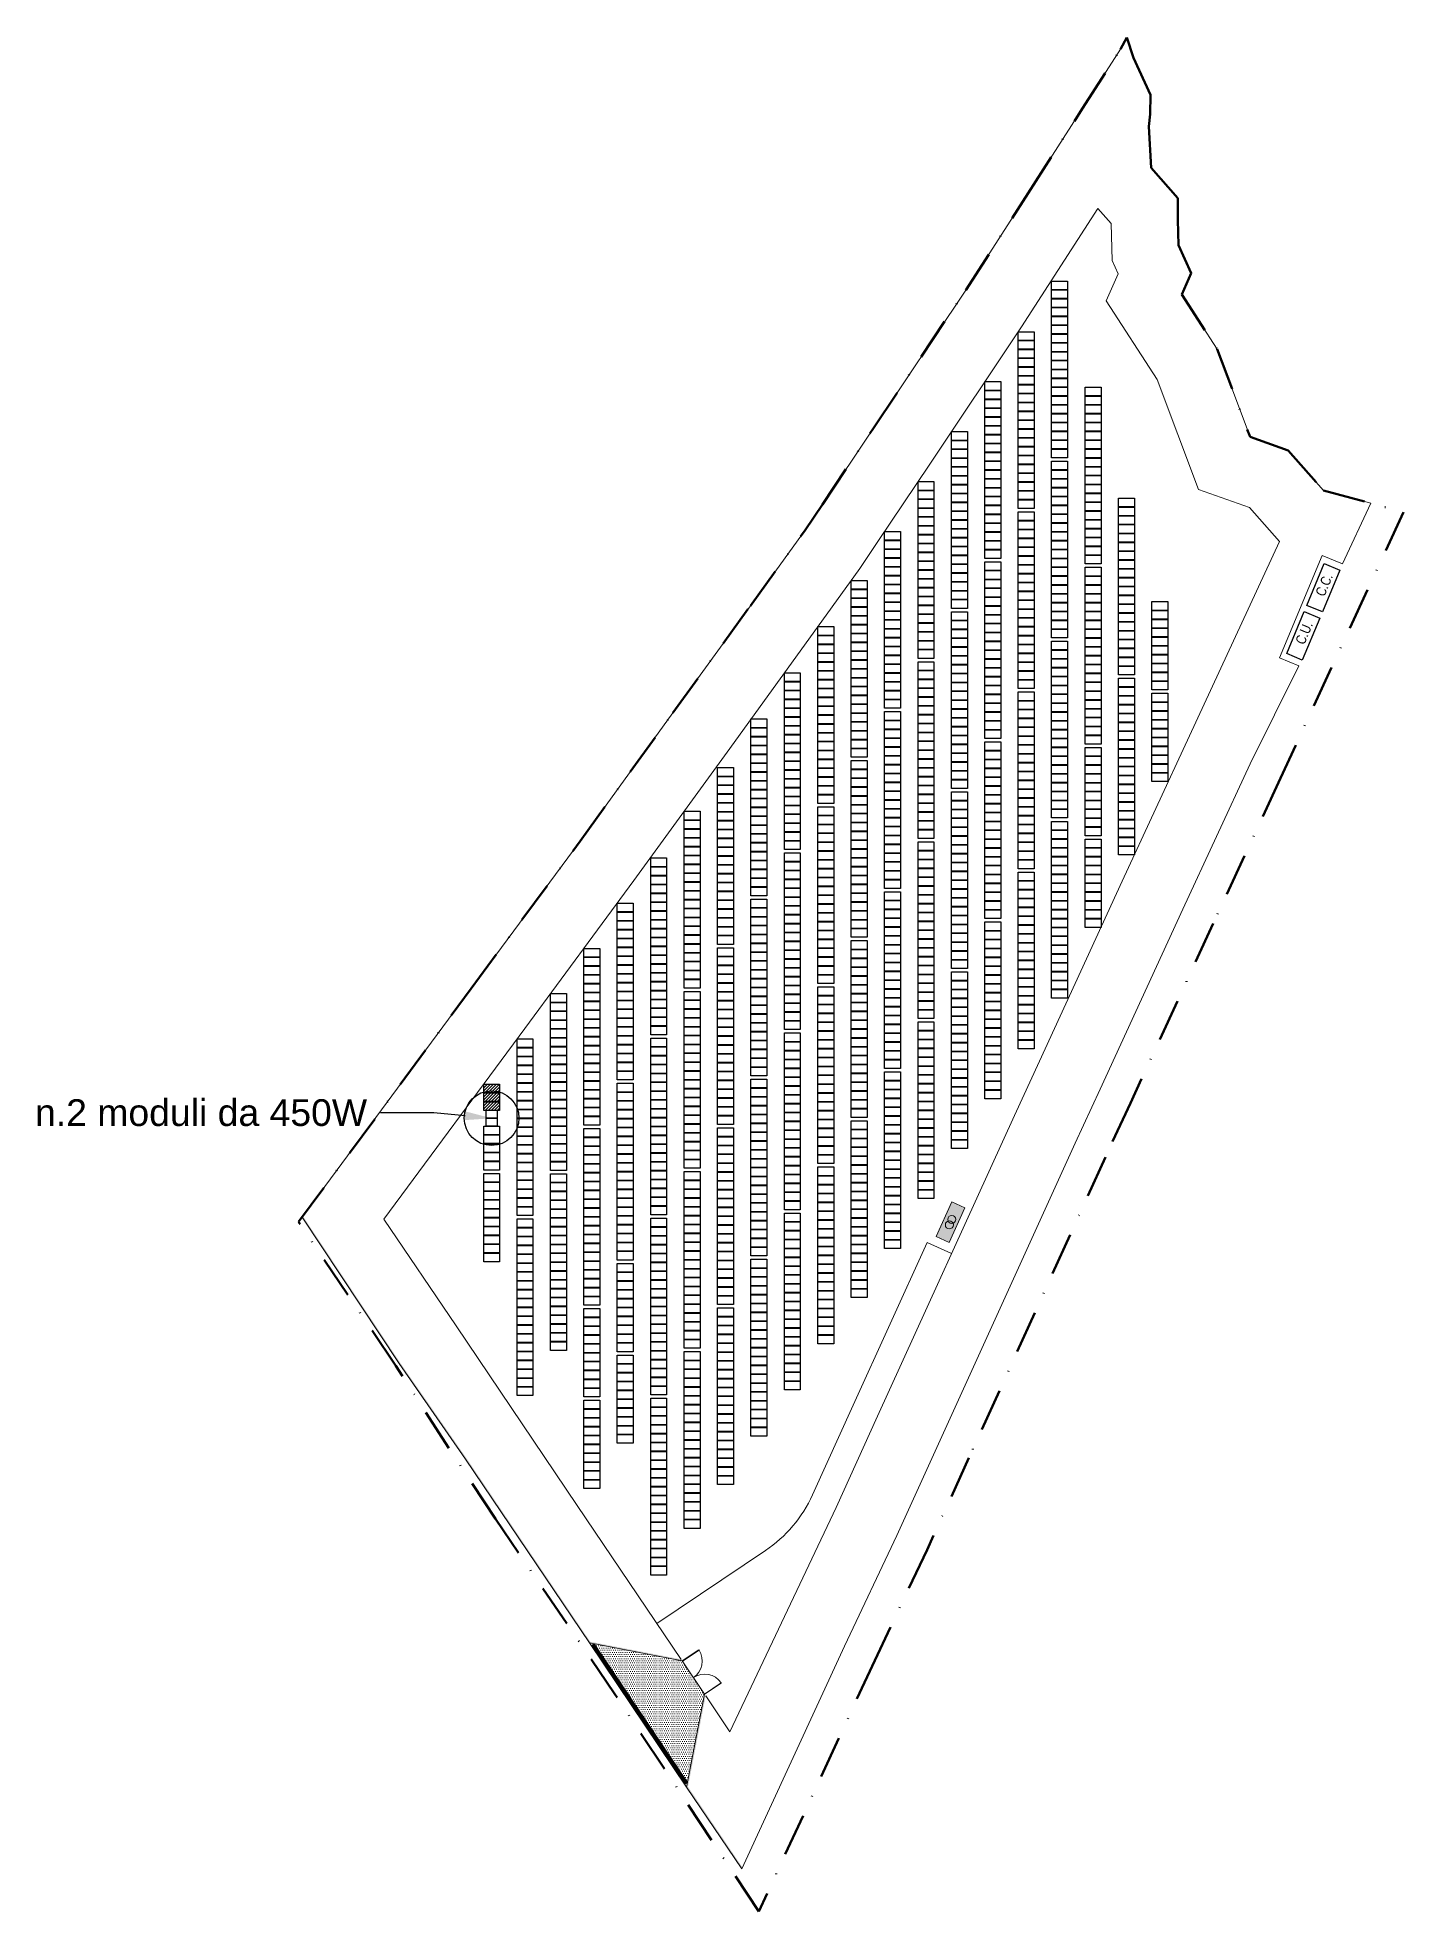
# Model space of a CAD drawing. Header units: millimetres. Extents: x 23411 to 23615, y 4713 to 4993.
import ezdxf
from ezdxf import colors
from ezdxf.entities.mleader import LeaderData, LeaderLine
from ezdxf.math import Vec2, Vec3

# ---------------------------------------------------------------- set-up
doc = ezdxf.new("R2010")
doc.units = ezdxf.units.MM
doc.linetypes.add('TRATTOPUNTO2', pattern=[12.7, 6.35, -3.175, 0, -3.175])
for name, color, linetype in [('_Moduli fotovoltaici', 7, 'Continuous'), ('Cabina consegna', 250, 'Continuous'), ('Inseguitore 20', 1, 'Continuous'), ('Inseguitore 40', 4, 'Continuous'), ('Moduli 450W', 5, 'Continuous'), ('Moduli Spenti', 1, 'Continuous')]:
    doc.layers.add(name, color=color, linetype=linetype)
for name, color, linetype, lineweight in [('CABINA TX', 253, 'Continuous', 9), ('CONTORNO CATASTALE', 1, 'TRATTOPUNTO2', 35), ('PROIEZIONE', 253, 'Continuous', 13), ('RECINZIONE', 5, 'LIMITE2', 13), ('Testo', 250, 'Continuous', 9), ('VERDE PERIMETRALE', 102, 'Continuous', 9), ('VIABILITA', 252, 'Continuous', 9)]:
    doc.layers.add(name, color=color, linetype=linetype, lineweight=lineweight)
doc.styles.get("Standard").update_dxf_attribs({"font": 'arial.ttf'})
doc.linetypes.add('LIMITE2', pattern='A,6.35,-2.54,[132,ltypeshp.shx,S=2.54,R=0,X=-2.54,Y=0],-2.54,25.4', length=36.83)

# ---------------------------------------------------------------- blocks, each defined once
blk = doc.blocks.new('Struttura 40 moduli')
at = {"layer": '_Moduli fotovoltaici', "color": 1, "elevation": 0}
for points in [[(23882.84, 4943.12), (23882.84, 4941.81), (23880.45, 4941.81), (23880.45, 4943.12)], [(23882.84, 4941.79), (23882.84, 4940.49), (23880.45, 4940.49), (23880.45, 4941.79)], [(23882.84, 4940.47), (23882.84, 4939.17), (23880.45, 4939.17), (23880.45, 4940.47)], [(23882.84, 4939.15), (23882.84, 4937.85), (23880.45, 4937.85), (23880.45, 4939.15)], [(23882.84, 4937.83), (23882.84, 4936.52), (23880.45, 4936.52), (23880.45, 4937.83)], [(23882.84, 4936.5), (23882.84, 4935.2), (23880.45, 4935.2), (23880.45, 4936.5)], [(23882.84, 4935.18), (23882.84, 4933.88), (23880.45, 4933.88), (23880.45, 4935.18)], [(23882.84, 4933.86), (23882.84, 4932.55), (23880.45, 4932.55), (23880.45, 4933.86)], [(23882.84, 4932.53), (23882.84, 4931.23), (23880.45, 4931.23), (23880.45, 4932.53)], [(23882.84, 4931.21), (23882.84, 4929.91), (23880.45, 4929.91), (23880.45, 4931.21)], [(23882.84, 4929.89), (23882.84, 4928.58), (23880.45, 4928.58), (23880.45, 4929.89)], [(23882.84, 4928.56), (23882.84, 4927.26), (23880.45, 4927.26), (23880.45, 4928.56)], [(23882.84, 4927.24), (23882.84, 4925.94), (23880.45, 4925.94), (23880.45, 4927.24)], [(23882.84, 4925.92), (23882.84, 4924.62), (23880.45, 4924.62), (23880.45, 4925.92)], [(23882.84, 4924.6), (23882.84, 4923.29), (23880.45, 4923.29), (23880.45, 4924.6)], [(23882.84, 4923.27), (23882.84, 4921.97), (23880.45, 4921.97), (23880.45, 4923.27)], [(23882.84, 4921.95), (23882.84, 4920.65), (23880.45, 4920.65), (23880.45, 4921.95)], [(23882.84, 4920.63), (23882.84, 4919.32), (23880.45, 4919.32), (23880.45, 4920.63)], [(23882.84, 4919.3), (23882.84, 4918), (23880.45, 4918), (23880.45, 4919.3)], [(23882.84, 4917.98), (23882.84, 4916.68), (23880.45, 4916.68), (23880.45, 4917.98)], [(23882.84, 4916.18), (23882.84, 4914.87), (23880.45, 4914.87), (23880.45, 4916.18)], [(23882.84, 4914.85), (23882.84, 4913.55), (23880.45, 4913.55), (23880.45, 4914.85)], [(23882.84, 4913.53), (23882.84, 4912.23), (23880.45, 4912.23), (23880.45, 4913.53)], [(23882.84, 4912.21), (23882.84, 4910.9), (23880.45, 4910.9), (23880.45, 4912.21)], [(23882.84, 4910.88), (23882.84, 4909.58), (23880.45, 4909.58), (23880.45, 4910.88)], [(23882.84, 4909.56), (23882.84, 4908.26), (23880.45, 4908.26), (23880.45, 4909.56)], [(23882.84, 4908.24), (23882.84, 4906.94), (23880.45, 4906.94), (23880.45, 4908.24)], [(23882.84, 4906.92), (23882.84, 4905.61), (23880.45, 4905.61), (23880.45, 4906.92)], [(23882.84, 4905.59), (23882.84, 4904.29), (23880.45, 4904.29), (23880.45, 4905.59)], [(23882.84, 4904.27), (23882.84, 4902.97), (23880.45, 4902.97), (23880.45, 4904.27)], [(23882.84, 4902.95), (23882.84, 4901.64), (23880.45, 4901.64), (23880.45, 4902.95)], [(23882.84, 4901.62), (23882.84, 4900.32), (23880.45, 4900.32), (23880.45, 4901.62)], [(23882.84, 4900.3), (23882.84, 4899), (23880.45, 4899), (23880.45, 4900.3)], [(23882.84, 4898.98), (23882.84, 4897.67), (23880.45, 4897.67), (23880.45, 4898.98)], [(23882.84, 4897.65), (23882.84, 4896.35), (23880.45, 4896.35), (23880.45, 4897.65)], [(23882.84, 4896.33), (23882.84, 4895.03), (23880.45, 4895.03), (23880.45, 4896.33)], [(23882.84, 4895.01), (23882.84, 4893.71), (23880.45, 4893.71), (23880.45, 4895.01)], [(23882.84, 4893.69), (23882.84, 4892.38), (23880.45, 4892.38), (23880.45, 4893.69)], [(23882.84, 4892.36), (23882.84, 4891.06), (23880.45, 4891.06), (23880.45, 4892.36)], [(23882.84, 4891.04), (23882.84, 4889.74), (23880.45, 4889.74), (23880.45, 4891.04)]]:
    blk.add_lwpolyline(points, close=True, dxfattribs=at)
blk = doc.blocks.new('Struttura 20 moduli')
at = {"layer": '_Moduli fotovoltaici', "color": 6, "elevation": 0}
for points in [[(23882.84, 4889.24), (23882.84, 4887.93), (23880.45, 4887.93), (23880.45, 4889.24)], [(23882.84, 4887.91), (23882.84, 4886.61), (23880.45, 4886.61), (23880.45, 4887.91)], [(23882.84, 4886.59), (23882.84, 4885.29), (23880.45, 4885.29), (23880.45, 4886.59)], [(23882.84, 4885.27), (23882.84, 4883.96), (23880.45, 4883.96), (23880.45, 4885.27)], [(23882.84, 4883.94), (23882.84, 4882.64), (23880.45, 4882.64), (23880.45, 4883.94)], [(23882.84, 4882.62), (23882.84, 4881.32), (23880.45, 4881.32), (23880.45, 4882.62)], [(23882.84, 4881.3), (23882.84, 4880), (23880.45, 4880), (23880.45, 4881.3)], [(23882.84, 4879.98), (23882.84, 4878.67), (23880.45, 4878.67), (23880.45, 4879.98)], [(23882.84, 4878.65), (23882.84, 4877.35), (23880.45, 4877.35), (23880.45, 4878.65)], [(23882.84, 4877.33), (23882.84, 4876.03), (23880.45, 4876.03), (23880.45, 4877.33)], [(23882.84, 4875.53), (23882.84, 4874.22), (23880.45, 4874.22), (23880.45, 4875.53)], [(23882.84, 4874.2), (23882.84, 4872.9), (23880.45, 4872.9), (23880.45, 4874.2)], [(23882.84, 4872.88), (23882.84, 4871.58), (23880.45, 4871.58), (23880.45, 4872.88)], [(23882.84, 4871.56), (23882.84, 4870.25), (23880.45, 4870.25), (23880.45, 4871.56)], [(23882.84, 4870.23), (23882.84, 4868.93), (23880.45, 4868.93), (23880.45, 4870.23)], [(23882.84, 4868.91), (23882.84, 4867.61), (23880.45, 4867.61), (23880.45, 4868.91)], [(23882.84, 4867.59), (23882.84, 4866.28), (23880.45, 4866.28), (23880.45, 4867.59)], [(23882.84, 4866.26), (23882.84, 4864.96), (23880.45, 4864.96), (23880.45, 4866.26)], [(23882.84, 4864.94), (23882.84, 4863.64), (23880.45, 4863.64), (23880.45, 4864.94)], [(23882.84, 4863.62), (23882.84, 4862.32), (23880.45, 4862.32), (23880.45, 4863.62)]]:
    blk.add_lwpolyline(points, close=True, dxfattribs=at)

msp = doc.modelspace()

# ---------------------------------------------------------------- hatches: boundary and pattern name
at = {"layer": 'CABINA TX', "transparency": 33554508}
h = msp.add_hatch(color=256, dxfattribs=at)
h.dxf.hatch_style = 1
h.paths.add_polyline_path([(23545.07, 4813.53), (23547.43, 4818.72), (23549.38, 4817.83), (23547.03, 4812.64)])
at = {"layer": 'Moduli Spenti', "transparency": 33554687}
h = msp.add_hatch(dxfattribs=at)
h.set_pattern_fill('ANSI31', color=256, scale=0.1)
h.set_pattern_definition([(45, (-100, -49.2039), (-0.224506403, 0.224506403), [])])
h.paths.add_polyline_path([(23479.74, 4833.66), (23477.36, 4833.66), (23477.36, 4832.38), (23479.74, 4832.38)])
h.paths.add_polyline_path([(23479.74, 4834.99), (23477.36, 4834.99), (23477.36, 4833.68), (23479.74, 4833.68)])
h.paths.add_polyline_path([(23479.74, 4836.33), (23477.36, 4836.33), (23477.36, 4835.01), (23479.74, 4835.01)])
at = {"layer": 'PROIEZIONE', "linetype": 'Continuous', "transparency": 33554508}
h = msp.add_hatch(color=256, dxfattribs=at)
h.dxf.hatch_style = 1
h.paths.add_polyline_path([(23507.08, 4750.03), (23493.19, 4752.73), (23474.65, 4780.21), (23464.72, 4794.52), (23450.19, 4816.4), (23450.32, 4816.57), (23464.88, 4794.63), (23474.82, 4780.32), (23493.31, 4752.91), (23506.92, 4750.27)])
edge = h.paths.add_edge_path()
edge.add_line((23510.42, 4745.05), (23510.58, 4744.82))
edge.add_line((23510.58, 4744.82), (23507.94, 4731.22))
edge.add_line((23507.94, 4731.22), (23516.07, 4719.17))
edge.add_line((23516.07, 4719.17), (23515.98, 4718.95))
edge.add_line((23515.98, 4718.95), (23507.73, 4731.18))
edge.add_line((23507.73, 4731.18), (23510.42, 4745.05))
h = msp.add_hatch(color=256, dxfattribs=at)
h.dxf.hatch_style = 1
h.paths.add_polyline_path([(23510.58, 4744.82), (23510.42, 4745.05), (23510.42, 4745.05), (23507.73, 4731.18), (23515.98, 4718.95), (23516.07, 4719.17), (23507.94, 4731.22)])
at = {"layer": 'VIABILITA', "linetype": 'Continuous', "transparency": 33554508}
h = msp.add_hatch(dxfattribs=at)
h.set_pattern_fill('ANSI32', color=256, scale=0.01, angle=171)
h.set_pattern_definition([(216, (9279.44474, -3715.45117), (0.0559865453, -0.0770588687), []), (216, (9279.40039, -3715.44415), (0.0559865453, -0.0770588687), [])])
h.paths.add_polyline_path([(23507.78, 4731.89), (23493.87, 4752.51), (23493.55, 4752.3), (23507.47, 4731.68)])
h = msp.add_hatch(dxfattribs=at)
h.set_pattern_fill('DOTS', color=256, scale=0.2)
h.set_pattern_definition([(0, (9279.44474, -3715.45117), (0.15875, 0.3175), [0, -0.3175])])
h.paths.add_polyline_path([(23493.89, 4752.59), (23507.86, 4731.87), (23510.42, 4745.05), (23507.08, 4750.03)])

# ---------------------------------------------------------------- linework, layer by layer
msp.add_circle((23478.55, 4831.23), 4.09)
at = {"layer": '_Moduli fotovoltaici', "color": 6}
for points in [[(23479.74, 4836.33), (23479.74, 4835.03), (23477.36, 4835.03), (23477.36, 4836.33)], [(23479.74, 4835.01), (23479.74, 4833.7), (23477.36, 4833.7), (23477.36, 4835.01)], [(23479.74, 4833.68), (23479.74, 4832.38), (23477.36, 4832.38), (23477.36, 4833.68)], [(23479.74, 4830.05), (23479.74, 4828.75), (23477.36, 4828.75), (23477.36, 4830.05)], [(23479.74, 4828.73), (23479.74, 4827.43), (23477.36, 4827.43), (23477.36, 4828.73)], [(23479.74, 4827.41), (23479.74, 4826.1), (23477.36, 4826.1), (23477.36, 4827.41)], [(23479.74, 4826.08), (23479.74, 4824.78), (23477.36, 4824.78), (23477.36, 4826.08)], [(23479.74, 4824.76), (23479.74, 4823.46), (23477.36, 4823.46), (23477.36, 4824.76)], [(23479.74, 4822.96), (23479.74, 4821.65), (23477.36, 4821.65), (23477.36, 4822.96)], [(23479.74, 4821.63), (23479.74, 4820.33), (23477.36, 4820.33), (23477.36, 4821.63)], [(23479.74, 4820.31), (23479.74, 4819.01), (23477.36, 4819.01), (23477.36, 4820.31)], [(23479.74, 4818.99), (23479.74, 4817.69), (23477.36, 4817.69), (23477.36, 4818.99)], [(23479.74, 4817.67), (23479.74, 4816.36), (23477.36, 4816.36), (23477.36, 4817.67)], [(23479.74, 4816.34), (23479.74, 4815.04), (23477.36, 4815.04), (23477.36, 4816.34)], [(23479.74, 4815.02), (23479.74, 4813.72), (23477.36, 4813.72), (23477.36, 4815.02)], [(23479.74, 4813.7), (23479.74, 4812.39), (23477.36, 4812.39), (23477.36, 4813.7)], [(23479.74, 4812.37), (23479.74, 4811.07), (23477.36, 4811.07), (23477.36, 4812.37)], [(23479.74, 4811.05), (23479.74, 4809.75), (23477.36, 4809.75), (23477.36, 4811.05)]]:
    msp.add_lwpolyline(points, close=True, dxfattribs=at)
at = {"layer": 'Cabina consegna'}
for points in [[(23602.86, 4906.95), (23600.53, 4907.92), (23603.15, 4914.19), (23605.48, 4913.22), (23602.86, 4906.95)], [(23599.85, 4899.75), (23597.53, 4900.72), (23600.15, 4907), (23602.47, 4906.03), (23599.85, 4899.75)]]:
    msp.add_lwpolyline(points, dxfattribs=at)
at = {"layer": 'CABINA TX'}
msp.add_lwpolyline([(23545.07, 4813.53), (23547.43, 4818.72), (23549.38, 4817.83), (23547.03, 4812.64), (23545.07, 4813.53)], dxfattribs=at)
at = {"layer": 'CABINA TX', "color": 18, "true_color": 0x000000}
for centre in [(23547.41, 4816.09), (23547.04, 4815.27)]:
    msp.add_circle(centre, 0.6, dxfattribs=at)
at = {"layer": 'CONTORNO CATASTALE', "lineweight": 50}
msp.add_lwpolyline([(23449.67, 4815.7), (23475.47, 4850.6), (23491.78, 4872.66), (23505.67, 4891.85), (23517.27, 4907.87), (23525.46, 4919.19), (23528.04, 4923.03), (23535.69, 4934.46), (23549.5, 4955.1), (23558.83, 4969.62), (23566.91, 4982.19), (23572.65, 4991.14), (23573.58, 4992.88), (23574.62, 4989.84), (23577.15, 4984.32), (23577.09, 4981.43), (23576.9, 4979.56), (23577.24, 4973.37), (23581.24, 4968.87), (23581.24, 4965.63), (23581.33, 4961.81), (23583.24, 4957.63), (23581.84, 4954.42), (23587.13, 4946.25), (23592.03, 4933.14), (23597.76, 4931.12), (23603.01, 4925.13), (23615, 4921.89), (23596.59, 4882.11), (23586.54, 4860.37), (23574.13, 4833.48), (23570.41, 4825.41), (23549.97, 4780.44), (23543.72, 4766.68), (23535.87, 4750.12), (23518.53, 4712.55), (23497, 4745.08), (23479.12, 4771.27), (23472.17, 4781.88), (23464.21, 4794.18)], close=True, dxfattribs=at)
at = {"layer": 'Moduli 450W'}
for points in [[(23477.67, 4832.36), (23477.67, 4831.23), (23479.43, 4831.23), (23479.43, 4832.36), (23477.67, 4832.36)], [(23477.67, 4831.21), (23477.67, 4830.07), (23479.43, 4830.07), (23479.43, 4831.21), (23477.67, 4831.21)]]:
    msp.add_lwpolyline(points, dxfattribs=at)
at = {"layer": 'RECINZIONE'}
for p, q in [((23510.42, 4745.05), (23507.08, 4750.03)), ((23510.4, 4745.09), (23512.89, 4746.77))]:
    msp.add_line(p, q, dxfattribs=at)
at = {"layer": 'RECINZIONE', "ltscale": 0.1}
msp.add_lwpolyline([(23510.42, 4745.05), (23507.73, 4731.18), (23515.98, 4718.95), (23531.34, 4752.24), (23539.18, 4768.78), (23545.42, 4782.51), (23565.86, 4827.49), (23569.59, 4835.58), (23582, 4862.47), (23592.05, 4884.21), (23599.36, 4898.87), (23596.45, 4900.09), (23602.85, 4915.39), (23605.86, 4914.15), (23610.1, 4923.21), (23603.01, 4925.13), (23597.76, 4931.12), (23592.03, 4933.14), (23587.13, 4946.25), (23581.84, 4954.42), (23583.24, 4957.63), (23581.33, 4961.81), (23581.24, 4965.63), (23581.24, 4968.87), (23577.24, 4973.37), (23576.9, 4979.56), (23577.09, 4981.43), (23577.15, 4984.32), (23574.62, 4989.84), (23573.58, 4992.88), (23572.65, 4991.14), (23566.91, 4982.19), (23558.83, 4969.62), (23549.5, 4955.1), (23535.69, 4934.46), (23528.04, 4923.03), (23525.46, 4919.19), (23517.27, 4907.87), (23505.67, 4891.85), (23491.78, 4872.66), (23475.47, 4850.6), (23450.19, 4816.4), (23464.72, 4794.52), (23474.65, 4780.21), (23493.19, 4752.73), (23507.08, 4750.03)], dxfattribs=at)
at = {"layer": 'RECINZIONE'}
msp.add_lwpolyline([(23507.08, 4750.03), (23509.57, 4751.7), (23509.59, 4751.66)], dxfattribs=at)
at = {"layer": 'RECINZIONE', "linetype": 'Continuous'}
for points in [[(23508.75, 4747.54, 0.409241), (23509.59, 4751.66), (23507.1, 4749.99)], [(23510.42, 4745.05), (23512.91, 4746.73), (23512.89, 4746.77, 0.409243), (23508.75, 4747.54)]]:
    msp.add_lwpolyline(points, format="xyb", dxfattribs=at)
at = {"layer": 'VERDE PERIMETRALE'}
msp.add_lwpolyline([(23506.92, 4750.27), (23506.92, 4750.27), (23491.37, 4773.27), (23491.37, 4773.27), (23481.47, 4787.94), (23473.22, 4800.15), (23462.43, 4816.14), (23483.51, 4844.66), (23499.85, 4866.76), (23513.77, 4885.98), (23525.37, 4902), (23533.67, 4913.47), (23536.35, 4917.47), (23544, 4928.9), (23557.86, 4949.62), (23567.24, 4964.21), (23569.24, 4967.31), (23571.25, 4965.05), (23571.38, 4959.52), (23572.29, 4957.53), (23570.53, 4953.49), (23578.14, 4941.73), (23584.3, 4925.27), (23591.96, 4922.56), (23596.43, 4917.47), (23582.97, 4888.4), (23572.92, 4866.66), (23560.51, 4839.77), (23556.77, 4831.65), (23536.31, 4786.65), (23530.11, 4772.99), (23514.21, 4739.44), (23510.58, 4744.82)], dxfattribs=at)
at = {"layer": 'VIABILITA', "linetype": 'Continuous'}
for p, q in [((23493.19, 4752.73), (23507.73, 4731.18)), ((23493.89, 4752.59), (23493.47, 4752.31)), ((23493.89, 4752.59), (23507.86, 4731.87)), ((23507.86, 4731.87), (23507.45, 4731.6))]:
    msp.add_line(p, q, dxfattribs=at)
at = {"layer": 'VIABILITA'}
msp.add_lwpolyline([(23547.37, 4810.98), (23543.73, 4812.63), (23532.67, 4788.3), (23526.57, 4774.88, -0.139143), (23519.51, 4766.55), (23503.28, 4755.64)], format="xyb", dxfattribs=at)
at = {"layer": 'VIABILITA', "linetype": 'Continuous'}
msp.add_lwpolyline([(23507.78, 4731.89), (23493.87, 4752.51), (23493.55, 4752.3), (23507.47, 4731.68)], close=True, dxfattribs=at)

# ---------------------------------------------------------------- block references
at = {"layer": 'Inseguitore 20'}
for p in [(-303.1, 19.25, 0), (-313.1, -2.55, 0), (-383.1, -79.73, 0), (-388.1, -86.49, 0)]:
    msp.add_blockref('Struttura 20 moduli', p, dxfattribs=at)
at = {"layer": 'Inseguitore 40'}
for p in [(-318.1, 13.33, 0), (-323.1, 5.75, 0), (-328.1, -1.72, 0), (-313.1, -2.55, 0), (-333.1, -9.19, 0), (-338.1, -16.67, 0), (-308.1, -19.14, 0), (-343.1, -24.14, 0), (-348.1, -31.46, 0), (-353.1, -38.37, 0), (-318.1, -40.55, 0), (-358.1, -45.27, 0), (-323.1, -48.13, 0), (-363.1, -52.18, 0), (-328.1, -55.6, 0), (-368.1, -59.45, 0), (-333.1, -63.07, 0), (-373.1, -65.99, 0), (-338.1, -70.55, 0), (-378.1, -72.97, 0), (-343.1, -78.02, 0), (-383.1, -79.73, 0), (-388.1, -86.49, 0), (-348.1, -85.34, 0), (-393.1, -93.26, 0), (-353.1, -92.25, 0), (-398.1, -100.02, 0), (-358.1, -99.15, 0), (-363.1, -106.06, 0), (-368.1, -113.33, 0), (-373.1, -119.87, 0), (-378.1, -126.85, 0)]:
    msp.add_blockref('Struttura 40 moduli', p, dxfattribs=at)

# ---------------------------------------------------------------- texts
at = {"layer": 'Testo', "char_height": 1.5, "attachment_point": 1, "rotation": 67.3391}
for s, insert in [('{\\fArial Narrow|b0|i0|c0|p34;C.C.}', (23601.76, 4909.72)), ('{\\fArial Narrow|b0|i0|c0|p34;C.U.}', (23598.76, 4902.52))]:
    msp.add_mtext_dynamic_manual_height_columns(s, width=3.4099, gutter_width=12.5, heights=[0], dxfattribs=dict(at, insert=insert))

# ---------------------------------------------------------------- leaders
ml = msp.add_multileader_mtext('Standard')
ml.set_content('n.2 moduli da 450W', color=256)
ml.set_leader_properties()
ml.build(insert=Vec2(0, 0))
ctx = ml.context
ctx.base_point, ctx.plane_origin = Vec3(23408.65, 4832.03), Vec3(23478.55, 4831.21)
ctx.text_align_type = 2
notes = []
notes.append((ctx, [(0, (1, 1, 0), (23469.92, 4832.03), (-1, 0), 8, [(0, [(23478.55, 4831.21)], 0, [])])]))
ctx.mtext.insert, ctx.mtext.alignment, ctx.mtext.flow_direction = Vec3(23459.92, 4834.06), 3, 5
for ctx, leaders in notes:
    for number, flags, end, landing, length, lines in leaders:
        leader = LeaderData()
        leader.index, (leader.has_last_leader_line, leader.has_dogleg_vector, leader.attachment_direction) = number, flags
        leader.last_leader_point, leader.dogleg_vector, leader.dogleg_length = Vec3(end), Vec3(landing), length
        for number, points, colour, breaks in lines:
            line = LeaderLine()
            line.index, line.vertices, line.color, line.breaks = number, Vec3.list(points), colors.encode_raw_color(colour), breaks
            leader.lines.append(line)
        ctx.leaders.append(leader)

doc.saveas('drawing.dxf')
